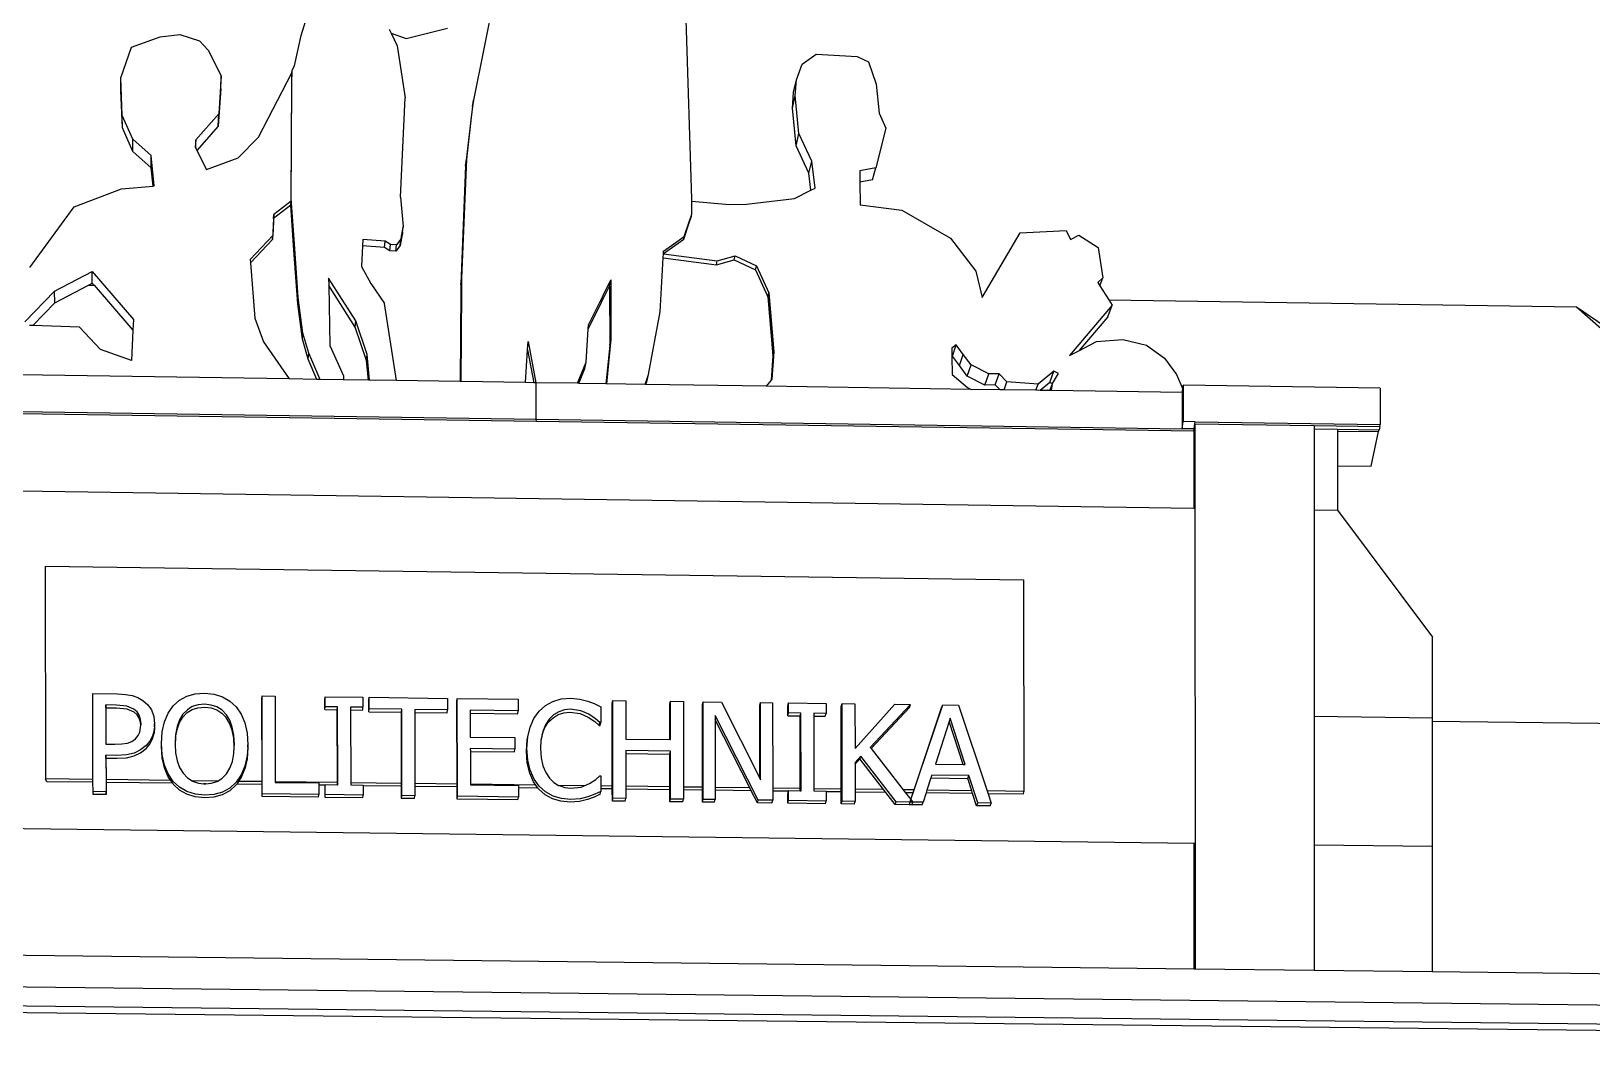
# Model space of a CAD drawing. Extents: x -106 to 80, y -44 to 65.
# Drawn here: x -21.82 to 4.62, y 38.41 to 55.47 of the extents above; entities that cross this region are included whole.
import ezdxf

# ---------------------------------------------------------------- set-up
doc = ezdxf.new("R2010")
doc.units = 0
doc.layers.get('0').update_dxf_attribs({"linetype": 'CONTINUOUS'})

msp = doc.modelspace()

# ---------------------------------------------------------------- linework, layer by layer
for p, q in [((-13.942, 56.209), (-14.33, 54.298)), ((-17.246, 55.39), (-17.096, 55.883)), ((-10.631, 52.627), (-10.726, 55.664)), ((-20.122, 55.194), (-19.639, 55.369)), ((-19.639, 55.369), (-19.304, 55.412)), ((-19.304, 55.412), (-18.968, 55.301)), ((-18.968, 55.301), (-18.823, 55.145)), ((-17.363, 54.88), (-17.246, 55.39)), ((-15.755, 55.499), (-15.723, 55.431)), ((-15.723, 55.431), (-15.467, 55.342)), ((-15.723, 55.431), (-15.623, 55.22)), ((-15.467, 55.342), (-14.767, 55.519)), ((-20.303, 54.673), (-20.122, 55.194)), ((-18.823, 55.145), (-18.604, 54.707)), ((-15.623, 55.22), (-15.484, 54.335)), ((-8.761, 54.904), (-8.52, 55.075)), ((-8.52, 55.075), (-7.829, 55.036)), ((-7.829, 55.036), (-7.634, 54.947)), ((-17.973, 53.671), (-17.404, 54.762)), ((-17.406, 54.57), (-17.404, 54.762)), ((-17.404, 54.762), (-17.402, 54.805)), ((-17.404, 54.574), (-17.402, 54.805)), ((-17.402, 54.805), (-17.363, 54.88)), ((-8.857, 54.643), (-8.761, 54.904)), ((-7.634, 54.947), (-7.507, 54.567)), ((-20.278, 54.036), (-20.303, 54.673)), ((-20.302, 54.46), (-20.303, 54.673)), ((-18.61, 54.495), (-18.651, 53.856)), ((-18.604, 54.707), (-18.645, 54.066)), ((-18.61, 54.495), (-18.604, 54.707)), ((-17.419, 52.586), (-17.406, 54.57)), ((-17.417, 52.626), (-17.404, 54.574)), ((-17.406, 54.57), (-17.404, 54.574)), ((-8.907, 54.432), (-8.857, 54.643)), ((-8.876, 54.373), (-8.857, 54.643)), ((-7.507, 54.567), (-7.453, 54.076)), ((-20.276, 53.827), (-20.302, 54.46)), ((-15.567, 52.655), (-15.484, 54.335)), ((-14.344, 54.184), (-14.33, 54.298)), ((-14.33, 54.298), (-14.343, 54.187)), ((-8.926, 54.163), (-8.907, 54.432)), ((-8.926, 54.163), (-8.876, 54.373)), ((-8.814, 53.731), (-8.876, 54.373)), ((-20.102, 53.636), (-20.278, 54.036)), ((-20.276, 53.827), (-20.278, 54.036)), ((-18.645, 54.066), (-19.03, 53.626)), ((-18.651, 53.856), (-18.645, 54.066)), ((-14.36, 54.051), (-14.463, 53.185)), ((-14.359, 54.054), (-14.449, 53.297)), ((-14.344, 54.184), (-14.36, 54.051)), ((-14.359, 54.054), (-14.36, 54.051)), ((-14.343, 54.187), (-14.359, 54.054)), ((-14.343, 54.187), (-14.344, 54.184)), ((-8.864, 53.524), (-8.926, 54.163)), ((-7.453, 54.076), (-7.342, 53.823)), ((-20.102, 53.428), (-20.276, 53.827)), ((-18.651, 53.856), (-19.013, 53.444)), ((-8.864, 53.524), (-8.814, 53.731)), ((-8.595, 53.262), (-8.814, 53.731)), ((-7.342, 53.823), (-7.51, 53.151)), ((-19.788, 53.358), (-20.102, 53.636)), ((-20.102, 53.428), (-20.102, 53.636)), ((-19.789, 53.152), (-20.102, 53.428)), ((-19.03, 53.626), (-19.042, 53.501)), ((-19.042, 53.501), (-19.033, 53.484)), ((-19.033, 53.484), (-19.03, 53.626)), ((-19.033, 53.484), (-19.013, 53.444)), ((-19.013, 53.444), (-18.85, 53.122)), ((-18.316, 53.32), (-17.973, 53.671)), ((-8.646, 53.057), (-8.864, 53.524)), ((-19.789, 53.152), (-19.788, 53.358)), ((-19.757, 52.841), (-19.789, 53.152)), ((-19.736, 52.843), (-19.788, 53.358)), ((-18.85, 53.122), (-18.316, 53.32)), ((-14.463, 53.185), (-14.542, 51.172)), ((-14.449, 53.297), (-14.529, 51.279)), ((-14.463, 53.185), (-14.449, 53.297)), ((-8.646, 53.057), (-8.595, 53.262)), ((-8.54, 52.806), (-8.595, 53.262)), ((-7.51, 53.151), (-7.782, 53.101)), ((-7.566, 52.946), (-7.51, 53.151)), ((-8.612, 52.77), (-8.646, 53.057)), ((-7.782, 53.101), (-7.78, 52.907)), ((-7.566, 52.946), (-7.78, 52.907)), ((-7.78, 52.907), (-7.777, 52.521)), ((-21.093, 52.489), (-20.29, 52.796)), ((-20.29, 52.796), (-19.757, 52.841)), ((-19.757, 52.841), (-19.736, 52.843)), ((-17.419, 52.586), (-17.417, 52.626)), ((-17.362, 51.864), (-17.417, 52.626)), ((-15.567, 52.655), (-15.52, 52.155)), ((-10.63, 52.586), (-10.631, 52.627)), ((-9.704, 52.532), (-8.889, 52.631)), ((-8.889, 52.631), (-8.612, 52.77)), ((-8.612, 52.77), (-8.54, 52.806)), ((-21.847, 51.459), (-21.093, 52.489)), ((-17.71, 52.361), (-17.73, 52.002)), ((-17.423, 52.516), (-17.714, 52.291)), ((-17.714, 52.291), (-17.71, 52.361)), ((-17.419, 52.586), (-17.71, 52.361)), ((-17.423, 52.516), (-17.419, 52.586)), ((-17.369, 51.755), (-17.423, 52.516)), ((-10.635, 52.332), (-10.627, 52.373)), ((-10.635, 52.347), (-10.627, 52.373)), ((-10.63, 52.586), (-9.999, 52.527)), ((-10.627, 52.373), (-10.63, 52.586)), ((-9.999, 52.527), (-9.704, 52.532)), ((-7.777, 52.521), (-7.072, 52.432)), ((-7.072, 52.432), (-6.249, 51.96)), ((-17.714, 52.291), (-17.734, 51.934)), ((-15.52, 52.155), (-15.534, 52.08)), ((-15.531, 52.045), (-15.52, 52.155)), ((-10.766, 51.944), (-10.679, 52.204)), ((-10.758, 51.984), (-10.679, 52.219)), ((-10.679, 52.219), (-10.635, 52.347)), ((-10.679, 52.204), (-10.635, 52.332)), ((-10.679, 52.204), (-10.679, 52.219)), ((-10.635, 52.332), (-10.635, 52.347)), ((-5.066, 52.05), (-4.287, 52.086)), ((-4.287, 52.086), (-4.212, 51.938)), ((-17.73, 52.002), (-18.112, 51.599)), ((-17.734, 51.934), (-18.107, 51.539)), ((-17.734, 51.934), (-17.73, 52.002)), ((-17.369, 51.755), (-17.362, 51.864)), ((-17.297, 50.955), (-17.362, 51.864)), ((-16.208, 51.828), (-16.228, 51.48)), ((-16.201, 51.937), (-16.208, 51.828)), ((-15.837, 51.8), (-16.208, 51.828)), ((-15.826, 51.909), (-16.201, 51.937)), ((-15.837, 51.8), (-15.826, 51.909)), ((-15.736, 51.85), (-15.826, 51.909)), ((-15.746, 51.742), (-15.736, 51.85)), ((-15.635, 51.846), (-15.736, 51.85)), ((-15.646, 51.737), (-15.635, 51.846)), ((-15.571, 51.835), (-15.646, 51.737)), ((-15.56, 51.944), (-15.635, 51.846)), ((-15.548, 51.956), (-15.571, 51.835)), ((-15.571, 51.835), (-15.56, 51.944)), ((-15.551, 51.99), (-15.56, 51.944)), ((-15.534, 52.08), (-15.551, 51.99)), ((-15.551, 51.99), (-15.548, 51.956)), ((-15.531, 52.045), (-15.548, 51.956)), ((-15.534, 52.08), (-15.531, 52.045)), ((-11.109, 51.7), (-10.766, 51.944)), ((-11.107, 51.736), (-10.758, 51.984)), ((-10.766, 51.944), (-10.758, 51.984)), ((-6.249, 51.96), (-5.818, 51.402)), ((-5.71, 50.953), (-5.066, 52.05)), ((-4.212, 51.938), (-4.072, 52.008)), ((-4.072, 52.008), (-3.746, 51.8)), ((-18.112, 51.599), (-18.107, 51.539)), ((-17.303, 50.848), (-17.369, 51.755)), ((-15.746, 51.742), (-15.837, 51.8)), ((-15.646, 51.737), (-15.746, 51.742)), ((-11.163, 50.71), (-11.113, 51.626)), ((-11.113, 51.626), (-11.11, 51.695)), ((-11.113, 51.626), (-10.212, 51.505)), ((-11.11, 51.695), (-11.109, 51.7)), ((-11.11, 51.695), (-10.197, 51.573)), ((-11.109, 51.7), (-11.107, 51.736)), ((-10.212, 51.505), (-9.909, 51.59)), ((-10.212, 51.505), (-10.197, 51.573)), ((-10.197, 51.573), (-9.893, 51.658)), ((-9.909, 51.59), (-9.893, 51.658)), ((-9.909, 51.59), (-9.552, 51.421)), ((-9.893, 51.658), (-9.536, 51.489)), ((-3.746, 51.8), (-3.663, 51.288)), ((-21.425, 51.059), (-20.79, 51.395)), ((-20.79, 51.395), (-20.089, 50.583)), ((-20.787, 51.197), (-20.79, 51.395)), ((-18.107, 51.539), (-18.03, 50.604)), ((-16.228, 51.48), (-16.065, 51.192)), ((-9.552, 51.421), (-9.536, 51.489)), ((-9.552, 51.421), (-9.341, 50.965)), ((-9.536, 51.489), (-9.324, 51.033)), ((-5.818, 51.402), (-5.71, 50.953)), ((-21.932, 50.539), (-21.425, 51.059)), ((-21.419, 50.863), (-21.425, 51.059)), ((-21.419, 50.863), (-20.853, 51.162)), ((-20.853, 51.162), (-20.787, 51.197)), ((-20.853, 51.162), (-20.755, 51.161)), ((-20.787, 51.197), (-20.755, 51.161)), ((-20.755, 51.161), (-20.098, 50.4)), ((-16.321, 50.556), (-16.783, 51.282)), ((-16.783, 51.282), (-16.781, 51.158)), ((-16.33, 50.451), (-16.781, 51.158)), ((-16.781, 51.158), (-16.76, 50.139)), ((-16.065, 51.192), (-15.835, 50.854)), ((-14.543, 51.071), (-14.553, 49.529)), ((-14.542, 51.172), (-14.543, 51.071)), ((-14.543, 51.071), (-14.53, 51.071)), ((-14.542, 51.172), (-14.529, 51.279)), ((-14.53, 51.071), (-14.54, 49.529)), ((-14.529, 51.279), (-14.53, 51.071)), ((-12.157, 50.872), (-12.021, 51.145)), ((-12.138, 50.978), (-12.002, 51.251)), ((-12.021, 51.145), (-12.002, 51.251)), ((-12.021, 51.145), (-12.02, 50.14)), ((-12.002, 51.251), (-12, 50.245)), ((-9.341, 50.965), (-9.324, 51.033)), ((-9.324, 51.033), (-9.238, 50.032)), ((-3.663, 51.288), (-3.751, 51.209)), ((-3.751, 51.209), (-3.715, 51.151)), ((-3.715, 51.151), (-3.663, 51.288)), ((-3.715, 51.151), (-3.565, 50.912)), ((-21.795, 50.477), (-21.419, 50.863)), ((-17.303, 50.848), (-17.297, 50.955)), ((-17.225, 50.246), (-17.303, 50.848)), ((-17.219, 50.351), (-17.297, 50.955)), ((-15.633, 49.545), (-15.835, 50.854)), ((-12.385, 50.414), (-12.157, 50.872)), ((-12.38, 50.491), (-12.138, 50.978)), ((-12.157, 50.872), (-12.138, 50.978)), ((-9.341, 50.965), (-9.255, 49.966)), ((-3.509, 50.821), (-4.232, 49.97)), ((-3.583, 50.628), (-3.509, 50.821)), ((-3.565, 50.912), (4.361, 50.797)), ((-3.565, 50.912), (-3.509, 50.821)), ((4.361, 50.797), (14.855, 43.605)), ((4.361, 50.797), (12.451, 43.637)), ((-20.089, 50.583), (-20.098, 50.4)), ((-18.03, 50.604), (-17.886, 50.201)), ((-16.33, 50.451), (-16.321, 50.556)), ((-16.131, 49.989), (-16.321, 50.556)), ((-11.362, 49.65), (-11.163, 50.71)), ((-3.583, 50.628), (-4.072, 50.052)), ((-21.795, 50.477), (-21.849, 50.479)), ((-21.005, 50.452), (-21.795, 50.477)), ((-20.65, 50.073), (-21.005, 50.452)), ((-20.098, 50.4), (-20.123, 49.883)), ((-17.225, 50.246), (-17.219, 50.351)), ((-17.127, 49.908), (-17.225, 50.246)), ((-17.12, 50.012), (-17.219, 50.351)), ((-16.14, 49.885), (-16.33, 50.451)), ((-12.421, 49.856), (-12.385, 50.414)), ((-12.385, 50.414), (-12.38, 50.491)), ((-12, 50.245), (-12.074, 49.491)), ((-12.02, 50.14), (-12, 50.245)), ((-3.772, 50.206), (-3.325, 50.239)), ((-3.325, 50.239), (-2.926, 50.145)), ((-20.123, 49.883), (-20.65, 50.073)), ((-17.886, 50.201), (-17.451, 49.573)), ((-17.127, 49.908), (-17.12, 50.012)), ((-16.934, 49.577), (-17.12, 50.012)), ((-16.76, 50.139), (-16.533, 49.626)), ((-16.14, 49.885), (-16.131, 49.989)), ((-16.088, 49.552), (-16.131, 49.989)), ((-13.449, 49.512), (-13.412, 50.069)), ((-13.412, 50.069), (-13.402, 50.21)), ((-13.412, 50.069), (-13.308, 49.51)), ((-13.402, 50.21), (-13.272, 49.509)), ((-12.02, 50.14), (-12.084, 49.491)), ((-9.238, 50.032), (-9.275, 49.571)), ((-9.255, 49.966), (-9.238, 50.032)), ((-6.148, 50.151), (-6.224, 50.095)), ((-6.224, 50.095), (-6.222, 49.951)), ((-6.21, 49.96), (-6.148, 50.151)), ((-6.03, 49.99), (-6.148, 50.151)), ((-6.093, 49.8), (-6.03, 49.99)), ((-5.899, 49.81), (-6.03, 49.99)), ((-4.232, 49.97), (-4.072, 50.052)), ((-4.072, 50.052), (-3.772, 50.206)), ((-2.926, 50.145), (-2.622, 49.928)), ((-16.981, 49.566), (-17.127, 49.908)), ((-16.107, 49.552), (-16.14, 49.885)), ((-12.564, 49.499), (-12.421, 49.856)), ((-12.541, 49.498), (-12.44, 49.752)), ((-12.44, 49.752), (-12.421, 49.856)), ((-9.255, 49.966), (-9.287, 49.555)), ((-6.21, 49.96), (-6.222, 49.951)), ((-6.222, 49.951), (-6.218, 49.649)), ((-6.093, 49.8), (-6.21, 49.96)), ((-5.962, 49.621), (-6.093, 49.8)), ((-5.962, 49.621), (-5.899, 49.81)), ((-5.598, 49.657), (-5.899, 49.81)), ((-2.622, 49.928), (-2.419, 49.646)), ((-17.451, 49.573), (-23.436, 49.664)), ((-16.981, 49.566), (-17.451, 49.573)), ((-16.935, 49.565), (-16.981, 49.566)), ((-16.935, 49.565), (-16.934, 49.577)), ((-16.932, 49.565), (-16.935, 49.565)), ((-16.932, 49.565), (-16.934, 49.577)), ((-16.53, 49.559), (-16.932, 49.565)), ((-16.533, 49.626), (-16.53, 49.559)), ((-16.107, 49.552), (-16.53, 49.559)), ((-16.088, 49.552), (-16.107, 49.552)), ((-15.633, 49.545), (-16.088, 49.552)), ((-14.553, 49.529), (-15.633, 49.545)), ((-14.54, 49.529), (-14.553, 49.529)), ((-13.449, 49.512), (-14.54, 49.529)), ((-13.308, 49.51), (-13.449, 49.512)), ((-13.272, 49.509), (-13.308, 49.51)), ((-13.267, 49.509), (-13.272, 49.509)), ((-13.266, 48.893), (-13.267, 49.509)), ((-12.564, 49.499), (-13.267, 49.509)), ((-12.541, 49.498), (-12.564, 49.499)), ((-12.084, 49.491), (-12.541, 49.498)), ((-12.074, 49.491), (-12.084, 49.491)), ((-11.42, 49.481), (-12.074, 49.491)), ((-11.42, 49.481), (-11.362, 49.65)), ((-11.406, 49.481), (-11.42, 49.481)), ((-11.406, 49.481), (-11.383, 49.547)), ((-9.371, 49.45), (-11.406, 49.481)), ((-11.383, 49.547), (-11.362, 49.65)), ((-9.287, 49.555), (-9.371, 49.45)), ((-5.894, 49.397), (-9.371, 49.45)), ((-9.275, 49.571), (-9.287, 49.555)), ((-6.218, 49.649), (-5.961, 49.428)), ((-5.662, 49.468), (-5.962, 49.621)), ((-5.662, 49.468), (-5.598, 49.657)), ((-5.487, 49.471), (-5.662, 49.468)), ((-5.421, 49.66), (-5.598, 49.657)), ((-5.487, 49.471), (-5.421, 49.66)), ((-5.407, 49.39), (-5.487, 49.471)), ((-5.291, 49.526), (-5.421, 49.66)), ((-5.339, 49.389), (-5.291, 49.526)), ((-4.762, 49.484), (-5.291, 49.526)), ((-4.799, 49.381), (-4.762, 49.484)), ((-4.495, 49.703), (-4.762, 49.484)), ((-4.565, 49.514), (-4.728, 49.38)), ((-4.565, 49.514), (-4.495, 49.703)), ((-4.52, 49.493), (-4.565, 49.514)), ((-4.563, 49.377), (-4.52, 49.493)), ((-4.535, 49.377), (-4.518, 49.498)), ((-4.52, 49.493), (-4.518, 49.498)), ((-4.518, 49.498), (-4.419, 49.666)), ((-4.419, 49.666), (-4.495, 49.703)), ((-2.419, 49.646), (-2.313, 49.398)), ((-2.313, 49.398), (-2.303, 49.465)), ((1.034, 49.415), (-2.303, 49.465)), ((-2.303, 49.465), (-2.303, 49.376)), ((-5.961, 49.428), (-5.894, 49.397)), ((-5.407, 49.39), (-5.894, 49.397)), ((-5.339, 49.389), (-5.407, 49.39)), ((-4.799, 49.381), (-5.339, 49.389)), ((-4.728, 49.38), (-4.799, 49.381)), ((-4.563, 49.377), (-4.728, 49.38)), ((-4.535, 49.377), (-4.563, 49.377)), ((-2.32, 49.343), (-4.535, 49.377)), ((-2.32, 49.343), (-2.313, 49.398)), ((-2.32, 49.343), (-2.32, 48.729)), ((-2.313, 49.398), (-2.303, 49.376)), ((-2.303, 49.376), (-2.303, 48.85)), ((1.034, 49.415), (1.034, 48.8)), ((-24.504, 49.061), (-13.266, 48.893)), ((-24.49, 49.027), (-13.262, 48.859)), ((-13.262, 48.859), (-13.266, 48.893)), ((-13.266, 48.893), (-2.32, 48.729)), ((-13.262, 48.859), (-2.123, 48.693)), ((-2.32, 48.729), (-2.303, 48.85)), ((-2.118, 48.726), (-2.32, 48.729)), ((-2.101, 48.847), (-2.303, 48.85)), ((-2.123, 48.693), (-2.118, 48.726)), ((-2.123, 48.693), (-2.123, 47.385)), ((-2.118, 48.726), (-2.106, 48.813)), ((-2.106, 48.813), (-2.101, 48.847)), ((-2.106, 48.813), (-2.103, 39.574)), ((-2.106, 48.813), (-0.084, 48.783)), ((-2.101, 48.847), (1.034, 48.8)), ((-0.084, 48.783), (1.026, 48.766)), ((-0.084, 48.783), (-0.084, 48.726)), ((-0.084, 48.726), (0.308, 48.72)), ((-0.084, 48.726), (-0.084, 47.355)), ((0.308, 48.72), (1.014, 48.71)), ((0.308, 48.72), (0.308, 48.69)), ((0.308, 48.69), (1.007, 48.68)), ((0.308, 48.69), (0.308, 48.102)), ((0.878, 48.094), (1.007, 48.68)), ((1.007, 48.68), (1.014, 48.71)), ((1.026, 48.766), (1.014, 48.71)), ((1.026, 48.766), (1.034, 48.8)), ((0.308, 48.102), (0.878, 48.094)), ((0.308, 48.102), (0.308, 47.349)), ((-24.486, 47.711), (-2.123, 47.385)), ((-2.123, 47.385), (-2.113, 47.385)), ((-0.084, 47.355), (0.308, 47.349)), ((-0.084, 47.355), (-0.084, 43.858)), ((0.308, 47.349), (1.92, 45.2)), ((-21.587, 46.402), (-21.577, 42.797)), ((-21.587, 46.402), (-5.007, 46.168)), ((-5.007, 46.168), (-5.005, 42.585)), ((1.919, 43.832), (1.92, 45.2)), ((-20.778, 44.242), (-20.362, 44.236)), ((-20.775, 42.787), (-20.778, 44.242)), ((-20.362, 44.236), (-20.226, 44.228)), ((-20.226, 44.228), (-20.111, 44.208)), ((-20.111, 44.208), (-20.014, 44.175)), ((-20.014, 44.175), (-19.929, 44.127)), ((-19.311, 44.129), (-19.186, 44.198)), ((-19.186, 44.198), (-19.043, 44.239)), ((-19.043, 44.239), (-18.884, 44.251)), ((-18.884, 44.251), (-18.723, 44.234)), ((-18.723, 44.234), (-18.579, 44.188)), ((-18.579, 44.188), (-18.454, 44.115)), ((-17.913, 44.154), (-17.91, 44.203)), ((-17.91, 42.75), (-17.913, 44.154)), ((-17.906, 42.545), (-17.91, 44.203)), ((-17.91, 44.203), (-17.69, 44.201)), ((-17.69, 44.201), (-17.687, 42.748)), ((-16.846, 44.14), (-16.842, 44.189)), ((-16.842, 44.189), (-16.2, 44.181)), ((-16.842, 44.14), (-16.842, 44.189)), ((-16.2, 44.181), (-16.2, 44.011)), ((-16.103, 44.13), (-16.098, 44.179)), ((-16.098, 44.179), (-14.769, 44.161)), ((-16.098, 44.13), (-16.098, 44.179)), ((-14.769, 44.161), (-14.769, 43.966)), ((-14.61, 44.11), (-14.603, 44.159)), ((-14.603, 44.159), (-13.571, 44.145)), ((-14.603, 44.11), (-14.603, 44.159)), ((-12.84, 44.151), (-12.681, 44.164)), ((-12.681, 44.164), (-12.526, 44.149)), ((-20.375, 44.047), (-20.557, 44.049)), ((-20.557, 44.049), (-20.556, 43.386)), ((-20.557, 44), (-20.557, 44.049)), ((-20.557, 44), (-20.374, 43.998)), ((-20.557, 44), (-20.555, 43.386)), ((-20.202, 44.03), (-20.375, 44.047)), ((-20.374, 43.998), (-20.201, 43.981)), ((-20.08, 43.979), (-20.202, 44.03)), ((-20.201, 43.981), (-20.08, 43.931)), ((-20.027, 43.933), (-20.08, 43.979)), ((-20.08, 43.931), (-20.027, 43.884)), ((-19.99, 43.874), (-20.027, 43.933)), ((-19.929, 44.127), (-19.846, 44.054)), ((-19.846, 44.054), (-19.784, 43.964)), ((-19.784, 43.964), (-19.744, 43.855)), ((-19.563, 43.763), (-19.501, 43.909)), ((-19.501, 43.909), (-19.416, 44.033)), ((-19.416, 44.033), (-19.311, 44.129)), ((-19.25, 43.894), (-19.308, 43.799)), ((-19.251, 43.845), (-19.178, 43.92)), ((-19.176, 43.969), (-19.25, 43.894)), ((-19.178, 43.92), (-19.093, 43.973)), ((-19.092, 44.021), (-19.176, 43.969)), ((-19.093, 43.973), (-18.996, 44.003)), ((-18.995, 44.051), (-19.092, 44.021)), ((-18.996, 44.003), (-18.884, 44.011)), ((-18.883, 44.06), (-18.995, 44.051)), ((-18.884, 44.011), (-18.774, 43.999)), ((-18.773, 44.048), (-18.883, 44.06)), ((-18.774, 43.999), (-18.676, 43.966)), ((-18.674, 44.015), (-18.773, 44.048)), ((-18.676, 43.966), (-18.59, 43.911)), ((-18.588, 43.96), (-18.674, 44.015)), ((-18.517, 43.835), (-18.59, 43.911)), ((-18.515, 43.884), (-18.588, 43.96)), ((-18.454, 44.115), (-18.35, 44.019)), ((-18.35, 44.019), (-18.266, 43.895)), ((-18.266, 43.895), (-18.202, 43.746)), ((-16.846, 43.971), (-16.846, 44.14)), ((-16.846, 44.14), (-16.842, 44.14)), ((-16.846, 43.971), (-16.842, 44.02)), ((-16.846, 43.971), (-16.635, 43.968)), ((-16.842, 44.02), (-16.842, 44.14)), ((-16.631, 44.017), (-16.842, 44.02)), ((-16.635, 43.968), (-16.631, 44.017)), ((-16.633, 42.734), (-16.635, 43.968)), ((-16.628, 42.734), (-16.631, 44.017)), ((-16.2, 44.011), (-16.411, 44.014)), ((-16.411, 44.014), (-16.411, 43.965)), ((-16.411, 43.965), (-16.205, 43.962)), ((-16.411, 43.965), (-16.408, 42.731)), ((-16.205, 43.962), (-16.2, 44.011)), ((-16.103, 43.934), (-16.103, 44.13)), ((-16.103, 44.13), (-16.098, 44.13)), ((-16.103, 43.934), (-16.098, 43.983)), ((-16.103, 43.934), (-15.549, 43.927)), ((-16.098, 43.983), (-16.098, 44.13)), ((-15.543, 43.976), (-16.098, 43.983)), ((-15.549, 43.927), (-15.543, 43.976)), ((-15.547, 42.72), (-15.549, 43.927)), ((-15.54, 42.72), (-15.543, 43.976)), ((-14.769, 43.966), (-15.323, 43.973)), ((-15.323, 43.973), (-15.323, 43.924)), ((-15.323, 43.924), (-14.776, 43.917)), ((-15.323, 43.924), (-15.321, 42.717)), ((-14.776, 43.917), (-14.769, 43.966)), ((-14.61, 44.11), (-14.603, 44.11)), ((-14.607, 42.708), (-14.61, 44.11)), ((-14.6, 42.708), (-14.603, 44.11)), ((-13.57, 43.95), (-14.383, 43.96)), ((-14.383, 43.96), (-14.383, 43.912)), ((-14.383, 43.912), (-13.579, 43.901)), ((-14.383, 43.912), (-14.382, 43.506)), ((-13.579, 43.901), (-13.57, 43.95)), ((-13.571, 44.145), (-13.57, 43.95)), ((-13.305, 43.819), (-13.217, 43.943)), ((-13.217, 43.943), (-13.109, 44.039)), ((-13.109, 44.039), (-12.983, 44.109)), ((-12.983, 44.109), (-12.84, 44.151)), ((-12.882, 43.935), (-12.971, 43.882)), ((-12.892, 43.886), (-12.795, 43.917)), ((-12.785, 43.966), (-12.882, 43.935)), ((-12.795, 43.917), (-12.693, 43.927)), ((-12.683, 43.976), (-12.785, 43.966)), ((-12.693, 43.927), (-12.521, 43.902)), ((-12.511, 43.951), (-12.683, 43.976)), ((-12.526, 44.149), (-12.391, 44.116)), ((-12.521, 43.902), (-12.384, 43.844)), ((-12.374, 43.893), (-12.511, 43.951)), ((-12.391, 44.116), (-12.282, 44.073)), ((-12.263, 43.817), (-12.374, 43.893)), ((-12.282, 44.073), (-12.172, 44.017)), ((-12.172, 44.017), (-12.171, 43.751)), ((-11.978, 44.075), (-11.967, 44.124)), ((-11.976, 42.674), (-11.978, 44.075)), ((-11.965, 42.469), (-11.967, 44.124)), ((-11.967, 44.124), (-11.748, 44.121)), ((-11.748, 44.121), (-11.747, 43.472)), ((-11.002, 44.062), (-10.99, 44.111)), ((-11.001, 43.462), (-11.002, 44.062)), ((-11.002, 44.062), (-10.99, 44.062)), ((-10.99, 44.111), (-10.771, 44.108)), ((-10.99, 44.062), (-10.99, 44.111)), ((-10.989, 43.462), (-10.99, 44.062)), ((-10.771, 44.108), (-10.769, 42.659)), ((-10.45, 44.055), (-10.437, 44.103)), ((-10.448, 42.655), (-10.45, 44.055)), ((-10.435, 42.449), (-10.437, 44.103)), ((-10.437, 44.103), (-10.127, 44.099)), ((-10.127, 44.099), (-9.477, 42.809)), ((-9.479, 44.042), (-9.465, 44.09)), ((-9.477, 42.809), (-9.479, 44.042)), ((-9.463, 42.781), (-9.465, 44.09)), ((-9.465, 44.09), (-9.26, 44.088)), ((-9.26, 44.088), (-9.259, 42.639)), ((-9.005, 44.035), (-8.991, 44.084)), ((-9.005, 43.867), (-9.005, 44.035)), ((-9.005, 44.035), (-8.991, 44.035)), ((-9.005, 43.867), (-8.991, 43.915)), ((-8.991, 44.084), (-8.352, 44.076)), ((-8.991, 44.035), (-8.991, 44.084)), ((-8.991, 43.915), (-8.991, 44.035)), ((-8.781, 43.912), (-8.991, 43.915)), ((-8.796, 43.864), (-8.781, 43.912)), ((-8.779, 42.597), (-8.781, 43.912)), ((-8.352, 43.907), (-8.562, 43.91)), ((-8.562, 43.91), (-8.562, 43.861)), ((-8.368, 43.858), (-8.352, 43.907)), ((-8.352, 44.076), (-8.352, 43.907)), ((-8.099, 44.023), (-8.083, 44.072)), ((-8.098, 42.624), (-8.099, 44.023)), ((-8.082, 42.419), (-8.083, 44.072)), ((-8.083, 44.072), (-7.865, 44.069)), ((-7.865, 44.069), (-7.864, 43.309)), ((-7.864, 43.309), (-7.192, 44.06)), ((-6.926, 44.056), (-7.605, 43.327)), ((-7.592, 43.311), (-6.943, 44.008)), ((-7.192, 44.06), (-6.926, 44.056)), ((-6.943, 44.008), (-6.926, 44.056)), ((-6.917, 42.445), (-6.379, 44.049)), ((-6.864, 42.609), (-6.397, 44)), ((-6.397, 44), (-6.379, 44.049)), ((-6.379, 44.049), (-6.11, 44.046)), ((-6.11, 44.046), (-5.625, 42.593)), ((-19.99, 43.826), (-20.027, 43.884)), ((-19.967, 43.805), (-19.99, 43.874)), ((-19.968, 43.756), (-19.99, 43.826)), ((-19.982, 43.587), (-19.963, 43.706)), ((-19.963, 43.706), (-19.968, 43.756)), ((-19.96, 43.725), (-19.967, 43.805)), ((-19.963, 43.706), (-19.96, 43.725)), ((-19.744, 43.855), (-19.731, 43.727)), ((-19.733, 43.699), (-19.74, 43.622)), ((-19.731, 43.679), (-19.74, 43.574)), ((-19.731, 43.727), (-19.733, 43.699)), ((-19.733, 43.699), (-19.731, 43.679)), ((-19.731, 43.679), (-19.731, 43.727)), ((-19.602, 43.592), (-19.563, 43.763)), ((-19.377, 43.498), (-19.351, 43.634)), ((-19.351, 43.682), (-19.376, 43.546)), ((-19.308, 43.799), (-19.351, 43.682)), ((-19.351, 43.634), (-19.309, 43.75)), ((-19.309, 43.75), (-19.251, 43.845)), ((-18.46, 43.74), (-18.517, 43.835)), ((-18.458, 43.789), (-18.515, 43.884)), ((-18.417, 43.624), (-18.46, 43.74)), ((-18.415, 43.672), (-18.458, 43.789)), ((-18.388, 43.535), (-18.415, 43.672)), ((-18.202, 43.746), (-18.163, 43.573)), ((-13.409, 43.508), (-13.37, 43.675)), ((-13.37, 43.675), (-13.305, 43.819)), ((-13.165, 43.55), (-13.118, 43.666)), ((-13.109, 43.715), (-13.155, 43.598)), ((-13.118, 43.666), (-13.056, 43.761)), ((-13.047, 43.809), (-13.109, 43.715)), ((-13.056, 43.761), (-12.98, 43.834)), ((-12.971, 43.882), (-13.047, 43.809)), ((-12.98, 43.834), (-12.892, 43.886)), ((-12.384, 43.844), (-12.274, 43.768)), ((-12.274, 43.768), (-12.199, 43.703)), ((-12.189, 43.751), (-12.263, 43.817)), ((-12.199, 43.703), (-12.189, 43.751)), ((-12.199, 43.703), (-12.182, 43.702)), ((-12.171, 43.751), (-12.189, 43.751)), ((-12.182, 43.702), (-12.171, 43.751)), ((-9.504, 42.437), (-10.232, 43.873)), ((-10.232, 43.873), (-10.232, 43.798)), ((-9.646, 42.644), (-10.232, 43.798)), ((-10.232, 43.798), (-10.231, 42.652)), ((-9.005, 43.867), (-8.796, 43.864)), ((-8.794, 42.633), (-8.796, 43.864)), ((-8.562, 43.861), (-8.368, 43.858)), ((-8.562, 43.861), (-8.561, 42.63)), ((-6.267, 43.771), (-6.502, 43.048)), ((-6.25, 43.823), (-6.267, 43.771)), ((-6.03, 43.042), (-6.267, 43.771)), ((-5.996, 43.041), (-6.25, 43.823)), ((-0.084, 43.858), (1.919, 43.832)), ((-0.084, 43.858), (-0.084, 41.682)), ((1.919, 43.776), (1.919, 43.832)), ((1.919, 41.657), (1.919, 43.776)), ((1.919, 43.776), (12.451, 43.637)), ((-20.556, 43.386), (-20.555, 43.386)), ((-20.555, 43.386), (-20.405, 43.384)), ((-20.405, 43.384), (-20.285, 43.388)), ((-20.285, 43.388), (-20.19, 43.403)), ((-20.19, 43.403), (-20.114, 43.432)), ((-20.114, 43.432), (-20.053, 43.478)), ((-20.053, 43.478), (-20.011, 43.53)), ((-20.011, 43.53), (-19.982, 43.587)), ((-19.875, 43.312), (-19.814, 43.386)), ((-19.814, 43.434), (-19.874, 43.36)), ((-19.769, 43.523), (-19.814, 43.434)), ((-19.814, 43.386), (-19.769, 43.475)), ((-19.74, 43.622), (-19.769, 43.523)), ((-19.769, 43.475), (-19.74, 43.574)), ((-19.615, 43.348), (-19.614, 43.396)), ((-19.614, 43.396), (-19.602, 43.592)), ((-19.601, 43.202), (-19.614, 43.396)), ((-19.376, 43.546), (-19.385, 43.393)), ((-19.385, 43.393), (-19.384, 43.377)), ((-19.377, 43.498), (-19.384, 43.377)), ((-19.384, 43.377), (-19.376, 43.239)), ((-18.39, 43.487), (-18.417, 43.624)), ((-18.381, 43.334), (-18.39, 43.487)), ((-18.378, 43.379), (-18.388, 43.535)), ((-18.381, 43.334), (-18.378, 43.379)), ((-18.163, 43.573), (-18.149, 43.376)), ((-18.152, 43.328), (-18.149, 43.376)), ((-18.149, 43.376), (-18.152, 43.333)), ((-14.382, 43.506), (-13.625, 43.496)), ((-13.625, 43.496), (-13.625, 43.301)), ((-13.431, 43.266), (-13.418, 43.46)), ((-13.422, 43.314), (-13.409, 43.508)), ((-13.418, 43.46), (-13.409, 43.508)), ((-13.185, 43.455), (-13.194, 43.311)), ((-13.165, 43.55), (-13.185, 43.455)), ((-13.184, 43.463), (-13.185, 43.455)), ((-13.155, 43.598), (-13.184, 43.463)), ((-11.747, 43.472), (-11.001, 43.462)), ((-11.001, 43.462), (-10.989, 43.462)), ((-20.368, 43.195), (-20.555, 43.197)), ((-20.555, 43.149), (-20.555, 43.197)), ((-20.555, 43.197), (-20.554, 42.784)), ((-20.555, 43.149), (-20.368, 43.147)), ((-20.555, 43.149), (-20.554, 42.784)), ((-20.207, 43.204), (-20.368, 43.195)), ((-20.368, 43.147), (-20.206, 43.156)), ((-20.076, 43.234), (-20.207, 43.204)), ((-20.206, 43.156), (-20.076, 43.187)), ((-19.967, 43.287), (-20.076, 43.234)), ((-20.076, 43.187), (-19.968, 43.239)), ((-19.968, 43.239), (-19.875, 43.312)), ((-19.874, 43.36), (-19.967, 43.287)), ((-19.601, 43.154), (-19.615, 43.348)), ((-19.562, 43.029), (-19.601, 43.202)), ((-19.563, 42.982), (-19.601, 43.154)), ((-19.376, 43.239), (-19.35, 43.104)), ((-19.35, 43.104), (-19.307, 42.988)), ((-18.412, 43.092), (-18.386, 43.226)), ((-18.386, 43.226), (-18.381, 43.334)), ((-18.164, 43.137), (-18.202, 42.965)), ((-18.162, 43.185), (-18.2, 43.013)), ((-18.152, 43.328), (-18.164, 43.137)), ((-18.152, 43.333), (-18.162, 43.185)), ((-18.152, 43.333), (-18.152, 43.328)), ((-13.625, 43.301), (-14.382, 43.311)), ((-14.382, 43.311), (-14.381, 43.263)), ((-14.381, 43.263), (-13.633, 43.253)), ((-14.381, 43.263), (-14.38, 42.705)), ((-13.633, 43.253), (-13.625, 43.301)), ((-13.417, 43.069), (-13.431, 43.266)), ((-13.408, 43.116), (-13.422, 43.314)), ((-13.367, 42.942), (-13.408, 43.116)), ((-13.194, 43.311), (-13.183, 43.152)), ((-13.183, 43.152), (-13.152, 43.017)), ((-10.989, 43.266), (-11.747, 43.276)), ((-11.747, 43.276), (-11.747, 43.228)), ((-11.747, 43.228), (-11.001, 43.218)), ((-11.747, 43.228), (-11.746, 42.671)), ((-11.001, 43.218), (-10.989, 43.266)), ((-11, 42.662), (-11.001, 43.218)), ((-10.988, 42.662), (-10.989, 43.266)), ((-7.768, 43.184), (-7.864, 43.077)), ((-7.864, 43.047), (-7.784, 43.136)), ((-7.784, 43.136), (-7.768, 43.184)), ((-7.382, 42.615), (-7.784, 43.136)), ((-7.168, 42.407), (-7.768, 43.184)), ((-7.605, 43.327), (-7.592, 43.311)), ((-7.592, 43.311), (-7.046, 42.611)), ((-19.5, 42.832), (-19.563, 42.982)), ((-19.499, 42.88), (-19.562, 43.029)), ((-19.458, 42.77), (-19.5, 42.832)), ((-19.414, 42.755), (-19.499, 42.88)), ((-19.307, 42.988), (-19.247, 42.891)), ((-19.247, 42.891), (-19.172, 42.814)), ((-18.587, 42.807), (-18.513, 42.882)), ((-18.513, 42.882), (-18.454, 42.977)), ((-18.454, 42.977), (-18.412, 43.092)), ((-18.262, 42.864), (-18.347, 42.742)), ((-18.264, 42.817), (-18.202, 42.965)), ((-18.2, 43.013), (-18.262, 42.864)), ((-13.376, 42.895), (-13.417, 43.069)), ((-13.31, 42.747), (-13.376, 42.895)), ((-13.301, 42.794), (-13.367, 42.942)), ((-13.152, 43.017), (-13.104, 42.903)), ((-13.104, 42.903), (-13.04, 42.808)), ((-12.256, 42.785), (-12.187, 42.846)), ((-12.187, 42.846), (-12.17, 42.846)), ((-12.17, 42.846), (-12.17, 42.677)), ((-7.864, 43.077), (-7.864, 43.047)), ((-7.864, 43.047), (-7.863, 42.621)), ((-6.562, 42.861), (-6.577, 42.814)), ((-5.935, 42.853), (-6.562, 42.861)), ((-6.502, 43.048), (-6.03, 43.042)), ((-6.03, 43.042), (-5.996, 43.041)), ((-5.954, 42.806), (-5.935, 42.853)), ((-5.786, 42.39), (-5.935, 42.853)), ((-20.775, 42.787), (-21.577, 42.797)), ((-21.559, 42.749), (-21.577, 42.797)), ((-20.775, 42.739), (-21.559, 42.749)), ((-20.775, 42.739), (-20.775, 42.787)), ((-20.774, 42.581), (-20.775, 42.739)), ((-20.554, 42.578), (-20.774, 42.581)), ((-20.773, 42.534), (-20.774, 42.581)), ((-19.458, 42.77), (-20.554, 42.784)), ((-20.554, 42.784), (-20.554, 42.784)), ((-20.554, 42.784), (-20.554, 42.736)), ((-20.554, 42.784), (-20.554, 42.736)), ((-20.554, 42.736), (-20.553, 42.531)), ((-20.554, 42.736), (-20.554, 42.578)), ((-19.424, 42.722), (-20.554, 42.736)), ((-20.554, 42.736), (-20.554, 42.736)), ((-20.553, 42.531), (-20.554, 42.578)), ((-19.424, 42.722), (-19.458, 42.77)), ((-19.415, 42.708), (-19.424, 42.722)), ((-19.309, 42.608), (-19.415, 42.708)), ((-19.308, 42.655), (-19.414, 42.755)), ((-19.184, 42.536), (-19.309, 42.608)), ((-19.183, 42.583), (-19.308, 42.655)), ((-19.04, 42.539), (-19.183, 42.583)), ((-19.172, 42.814), (-19.097, 42.766)), ((-18.662, 42.76), (-19.097, 42.766)), ((-19.097, 42.766), (-19.086, 42.759)), ((-19.086, 42.759), (-18.989, 42.725)), ((-18.989, 42.725), (-18.896, 42.715)), ((-18.863, 42.714), (-18.896, 42.715)), ((-18.896, 42.715), (-18.879, 42.713)), ((-18.879, 42.713), (-18.863, 42.714)), ((-18.863, 42.714), (-18.77, 42.722)), ((-18.77, 42.722), (-18.673, 42.754)), ((-18.583, 42.574), (-18.725, 42.534)), ((-18.673, 42.754), (-18.662, 42.76)), ((-18.662, 42.76), (-18.587, 42.807)), ((-18.458, 42.595), (-18.585, 42.527)), ((-18.456, 42.642), (-18.583, 42.574)), ((-18.349, 42.695), (-18.458, 42.595)), ((-18.347, 42.742), (-18.456, 42.642)), ((-18.34, 42.708), (-18.349, 42.695)), ((-18.307, 42.755), (-18.34, 42.708)), ((-17.91, 42.702), (-18.34, 42.708)), ((-18.307, 42.755), (-18.264, 42.817)), ((-17.91, 42.75), (-18.307, 42.755)), ((-17.91, 42.702), (-17.91, 42.75)), ((-17.909, 42.498), (-17.91, 42.702)), ((-17.687, 42.748), (-17.687, 42.738)), ((-16.633, 42.734), (-17.687, 42.748)), ((-17.687, 42.738), (-16.948, 42.728)), ((-16.948, 42.728), (-16.948, 42.69)), ((-16.948, 42.69), (-16.948, 42.532)), ((-16.84, 42.688), (-16.948, 42.69)), ((-16.843, 42.653), (-16.84, 42.688)), ((-16.843, 42.484), (-16.843, 42.653)), ((-16.843, 42.653), (-16.839, 42.653)), ((-16.84, 42.688), (-16.839, 42.7)), ((-16.839, 42.688), (-16.84, 42.688)), ((-16.839, 42.7), (-16.633, 42.697)), ((-16.839, 42.688), (-16.839, 42.7)), ((-16.839, 42.653), (-16.839, 42.688)), ((-16.839, 42.531), (-16.839, 42.653)), ((-16.633, 42.697), (-16.633, 42.734)), ((-16.628, 42.734), (-16.633, 42.734)), ((-16.633, 42.697), (-16.628, 42.697)), ((-16.628, 42.697), (-16.628, 42.734)), ((-16.408, 42.731), (-16.408, 42.695)), ((-15.547, 42.72), (-16.408, 42.731)), ((-16.408, 42.695), (-16.197, 42.692)), ((-16.197, 42.692), (-16.197, 42.68)), ((-16.197, 42.68), (-16.197, 42.523)), ((-15.546, 42.672), (-16.197, 42.68)), ((-15.54, 42.72), (-15.547, 42.72)), ((-15.546, 42.672), (-15.547, 42.72)), ((-15.546, 42.467), (-15.546, 42.672)), ((-15.54, 42.672), (-15.546, 42.672)), ((-15.54, 42.672), (-15.54, 42.72)), ((-15.54, 42.514), (-15.54, 42.672)), ((-14.607, 42.708), (-15.321, 42.717)), ((-15.321, 42.717), (-15.321, 42.669)), ((-15.321, 42.669), (-15.32, 42.511)), ((-14.607, 42.66), (-15.321, 42.669)), ((-14.6, 42.708), (-14.607, 42.708)), ((-14.607, 42.66), (-14.607, 42.708)), ((-14.607, 42.455), (-14.607, 42.66)), ((-14.6, 42.66), (-14.607, 42.66)), ((-14.6, 42.66), (-14.6, 42.708)), ((-14.6, 42.502), (-14.6, 42.66)), ((-13.27, 42.691), (-14.38, 42.705)), ((-14.38, 42.705), (-14.38, 42.695)), ((-14.38, 42.695), (-13.568, 42.685)), ((-13.568, 42.685), (-13.568, 42.647)), ((-13.236, 42.642), (-13.568, 42.647)), ((-13.568, 42.647), (-13.568, 42.489)), ((-13.27, 42.691), (-13.31, 42.747)), ((-13.214, 42.671), (-13.301, 42.794)), ((-13.236, 42.642), (-13.27, 42.691)), ((-13.223, 42.624), (-13.236, 42.642)), ((-13.115, 42.529), (-13.223, 42.624)), ((-13.106, 42.575), (-13.214, 42.671)), ((-12.979, 42.506), (-13.106, 42.575)), ((-13.04, 42.808), (-12.965, 42.735)), ((-12.965, 42.735), (-12.885, 42.686)), ((-12.451, 42.68), (-12.885, 42.686)), ((-12.885, 42.686), (-12.878, 42.682)), ((-12.878, 42.682), (-12.782, 42.65)), ((-12.782, 42.65), (-12.681, 42.638)), ((-12.681, 42.638), (-12.505, 42.659)), ((-12.505, 42.659), (-12.451, 42.68)), ((-12.451, 42.68), (-12.361, 42.716)), ((-12.361, 42.716), (-12.256, 42.785)), ((-12.17, 42.583), (-12.272, 42.536)), ((-12.18, 42.537), (-12.17, 42.583)), ((-11.976, 42.674), (-12.17, 42.677)), ((-12.17, 42.677), (-12.17, 42.629)), ((-11.976, 42.626), (-12.17, 42.629)), ((-12.17, 42.629), (-12.17, 42.583)), ((-11.976, 42.626), (-11.976, 42.674)), ((-11.975, 42.422), (-11.976, 42.626)), ((-11, 42.662), (-11.746, 42.671)), ((-11.746, 42.671), (-11.746, 42.623)), ((-11.746, 42.623), (-11.746, 42.466)), ((-11, 42.614), (-11.746, 42.623)), ((-10.988, 42.662), (-11, 42.662)), ((-11, 42.614), (-11, 42.662)), ((-11, 42.409), (-11, 42.614)), ((-10.988, 42.613), (-11, 42.614)), ((-10.988, 42.613), (-10.988, 42.662)), ((-10.988, 42.456), (-10.988, 42.613)), ((-10.448, 42.655), (-10.769, 42.659)), ((-10.769, 42.659), (-10.769, 42.611)), ((-10.448, 42.607), (-10.769, 42.611)), ((-10.769, 42.611), (-10.769, 42.453)), ((-10.448, 42.607), (-10.448, 42.655)), ((-10.448, 42.402), (-10.448, 42.607)), ((-9.646, 42.644), (-10.231, 42.652)), ((-10.231, 42.652), (-10.231, 42.604)), ((-9.622, 42.596), (-10.231, 42.604)), ((-10.231, 42.604), (-10.231, 42.446)), ((-9.622, 42.596), (-9.646, 42.644)), ((-9.518, 42.39), (-9.622, 42.596)), ((-9.477, 42.809), (-9.463, 42.781)), ((-8.794, 42.633), (-9.259, 42.639)), ((-9.259, 42.639), (-9.259, 42.591)), ((-9.259, 42.591), (-9.258, 42.434)), ((-8.993, 42.588), (-9.259, 42.591)), ((-9.004, 42.552), (-8.993, 42.588)), ((-8.993, 42.588), (-8.989, 42.599)), ((-8.989, 42.588), (-8.993, 42.588)), ((-8.989, 42.599), (-8.794, 42.597)), ((-8.989, 42.588), (-8.989, 42.599)), ((-8.989, 42.552), (-8.989, 42.588)), ((-8.794, 42.597), (-8.794, 42.633)), ((-8.794, 42.597), (-8.779, 42.597)), ((-8.098, 42.624), (-8.561, 42.63)), ((-8.561, 42.63), (-8.561, 42.594)), ((-8.561, 42.594), (-8.351, 42.591)), ((-8.351, 42.591), (-8.351, 42.58)), ((-8.098, 42.576), (-8.351, 42.58)), ((-8.351, 42.58), (-8.351, 42.422)), ((-8.098, 42.576), (-8.098, 42.624)), ((-8.098, 42.372), (-8.098, 42.576)), ((-7.382, 42.615), (-7.863, 42.621)), ((-7.863, 42.621), (-7.863, 42.573)), ((-7.344, 42.567), (-7.863, 42.573)), ((-7.863, 42.573), (-7.863, 42.416)), ((-7.344, 42.567), (-7.382, 42.615)), ((-6.864, 42.609), (-7.046, 42.611)), ((-7.046, 42.611), (-7.009, 42.562)), ((-6.88, 42.561), (-6.864, 42.609)), ((-6.645, 42.606), (-6.66, 42.558)), ((-6.577, 42.814), (-6.645, 42.606)), ((-5.886, 42.596), (-6.645, 42.606)), ((-6.577, 42.814), (-5.954, 42.806)), ((-5.886, 42.596), (-5.954, 42.806)), ((-5.871, 42.548), (-5.886, 42.596)), ((-5.005, 42.585), (-5.625, 42.593)), ((-5.625, 42.593), (-5.609, 42.544)), ((-5.009, 42.537), (-5.005, 42.585)), ((-20.553, 42.531), (-20.773, 42.534)), ((-19.041, 42.492), (-19.184, 42.536)), ((-18.882, 42.476), (-19.041, 42.492)), ((-18.88, 42.522), (-19.04, 42.539)), ((-18.726, 42.487), (-18.882, 42.476)), ((-18.725, 42.534), (-18.88, 42.522)), ((-18.585, 42.527), (-18.726, 42.487)), ((-17.909, 42.498), (-17.906, 42.545)), ((-16.952, 42.485), (-17.909, 42.498)), ((-16.948, 42.532), (-17.906, 42.545)), ((-16.952, 42.485), (-16.948, 42.532)), ((-16.843, 42.484), (-16.839, 42.531)), ((-16.202, 42.476), (-16.843, 42.484)), ((-16.197, 42.523), (-16.839, 42.531)), ((-16.202, 42.476), (-16.197, 42.523)), ((-15.546, 42.467), (-15.54, 42.514)), ((-15.327, 42.465), (-15.546, 42.467)), ((-15.32, 42.511), (-15.54, 42.514)), ((-15.327, 42.465), (-15.32, 42.511)), ((-14.607, 42.455), (-14.6, 42.502)), ((-13.576, 42.442), (-14.607, 42.455)), ((-13.568, 42.489), (-14.6, 42.502)), ((-13.576, 42.442), (-13.568, 42.489)), ((-12.989, 42.459), (-13.115, 42.529)), ((-12.847, 42.417), (-12.989, 42.459)), ((-12.837, 42.463), (-12.979, 42.506)), ((-12.692, 42.401), (-12.847, 42.417)), ((-12.682, 42.448), (-12.837, 42.463)), ((-12.532, 42.411), (-12.692, 42.401)), ((-12.522, 42.458), (-12.682, 42.448)), ((-12.399, 42.445), (-12.532, 42.411)), ((-12.389, 42.492), (-12.522, 42.458)), ((-12.282, 42.489), (-12.399, 42.445)), ((-12.272, 42.536), (-12.389, 42.492)), ((-12.18, 42.537), (-12.282, 42.489)), ((-11.975, 42.422), (-11.965, 42.469)), ((-11.757, 42.419), (-11.975, 42.422)), ((-11.746, 42.466), (-11.965, 42.469)), ((-11.757, 42.419), (-11.746, 42.466)), ((-11, 42.409), (-10.988, 42.456)), ((-10.781, 42.407), (-11, 42.409)), ((-10.769, 42.453), (-10.988, 42.456)), ((-10.781, 42.407), (-10.769, 42.453)), ((-10.448, 42.402), (-10.435, 42.449)), ((-10.244, 42.4), (-10.448, 42.402)), ((-10.231, 42.446), (-10.435, 42.449)), ((-10.244, 42.4), (-10.231, 42.446)), ((-9.518, 42.39), (-9.504, 42.437)), ((-9.273, 42.387), (-9.518, 42.39)), ((-9.258, 42.434), (-9.504, 42.437)), ((-9.273, 42.387), (-9.258, 42.434)), ((-9.004, 42.384), (-9.004, 42.552)), ((-9.004, 42.552), (-8.989, 42.552)), ((-9.004, 42.384), (-8.989, 42.431)), ((-8.366, 42.376), (-9.004, 42.384)), ((-8.989, 42.431), (-8.989, 42.552)), ((-8.351, 42.422), (-8.989, 42.431)), ((-8.366, 42.376), (-8.351, 42.422)), ((-8.098, 42.372), (-8.082, 42.419)), ((-7.879, 42.37), (-8.098, 42.372)), ((-7.863, 42.416), (-8.082, 42.419)), ((-7.879, 42.37), (-7.863, 42.416)), ((-7.185, 42.361), (-7.344, 42.567)), ((-7.185, 42.361), (-7.168, 42.407)), ((-6.949, 42.358), (-7.185, 42.361)), ((-6.931, 42.404), (-7.168, 42.407)), ((-6.88, 42.561), (-7.009, 42.562)), ((-7.009, 42.562), (-6.919, 42.447)), ((-6.949, 42.358), (-6.931, 42.404)), ((-6.902, 42.357), (-6.949, 42.358)), ((-6.931, 42.404), (-6.917, 42.445)), ((-6.885, 42.404), (-6.931, 42.404)), ((-6.919, 42.447), (-6.88, 42.561)), ((-6.919, 42.447), (-6.917, 42.445)), ((-6.917, 42.445), (-6.885, 42.404)), ((-6.902, 42.357), (-6.885, 42.404)), ((-6.728, 42.355), (-6.902, 42.357)), ((-6.711, 42.401), (-6.885, 42.404)), ((-6.728, 42.355), (-6.711, 42.401)), ((-6.66, 42.558), (-6.711, 42.401)), ((-5.871, 42.548), (-6.66, 42.558)), ((-5.805, 42.343), (-5.871, 42.548)), ((-5.805, 42.343), (-5.786, 42.39)), ((-5.575, 42.34), (-5.805, 42.343)), ((-5.556, 42.387), (-5.786, 42.39)), ((-5.009, 42.537), (-5.609, 42.544)), ((-5.609, 42.544), (-5.556, 42.387)), ((-5.575, 42.34), (-5.556, 42.387)), ((-24.468, 41.985), (-2.121, 41.707)), ((-2.12, 39.575), (-2.121, 41.707)), ((-2.121, 41.707), (-2.112, 41.707)), ((-0.084, 41.682), (1.919, 41.657)), ((-0.084, 41.682), (-0.084, 39.551)), ((1.918, 39.528), (1.919, 41.657)), ((-2.12, 39.575), (-24.461, 39.835)), ((-44.287, 39.53), (16.291, 38.836)), ((-2.103, 39.574), (-2.12, 39.575)), ((-0.084, 39.551), (-2.103, 39.574)), ((1.918, 39.528), (-0.084, 39.551)), ((18.503, 39.335), (1.918, 39.528)), ((-44.23, 39.202), (16.29, 38.516)), ((-44.229, 39.093), (16.29, 38.41))]:
    msp.add_line(p, q)

doc.saveas('drawing.dxf')
